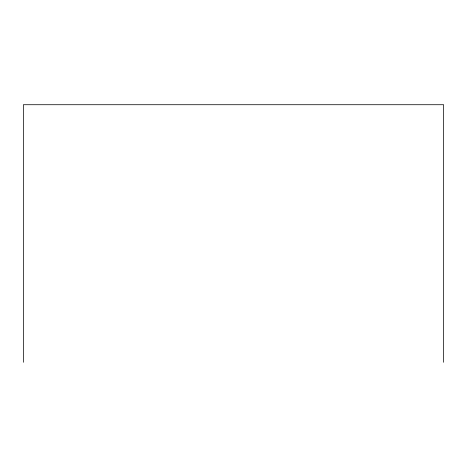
<?xml version="1.0" encoding="UTF-8"?>
<svg xmlns="http://www.w3.org/2000/svg" width="467" height="467" viewBox="0 0 467 467"><rect width="100%" height="100%" fill="white"/><g stroke="black" fill="none" stroke-linecap="round" stroke-linejoin="round"><path stroke-width="0.7" d="M443.65 362.281L443.65 104.719L23.35 104.719L23.35 362.281"/></g></svg>
